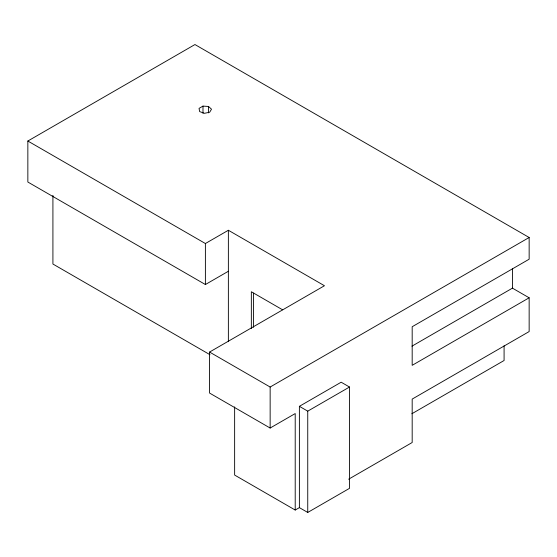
<?xml version="1.0" encoding="UTF-8"?>
<svg xmlns="http://www.w3.org/2000/svg" width="557" height="557" viewBox="0 0 557 557"><rect width="100%" height="100%" fill="white"/><g stroke="black" fill="none" stroke-linecap="round" stroke-linejoin="round"><path stroke-width="0.84" d="M228.37 271.266L205.394 284.53L27.85 182.028L27.85 141.025L194.95 44.546L529.15 237.498L529.15 259.207L412.18 326.736L412.18 365.329L529.15 297.793L529.15 331.561L412.18 399.091L412.18 442.509L348.619 479.201M202.992 106.109L199.037 108.385L199.664 111.595L204.398 113.308L209.669 112.242L211.514 109.2L208.541 106.464L202.992 106.109L202.992 113.343M27.85 141.025L205.394 243.527L228.37 230.264L324.453 285.734L209.571 352.059L209.571 393.061L270.145 428.034L295.21 413.566L295.21 510.038L299.387 507.629L307.743 512.454L349.518 488.336L349.518 387.031L341.163 382.206L299.387 406.325L299.387 507.629M209.571 352.059L270.145 387.031L529.15 237.498M411.964 346.155L512.44 288.15L529.15 297.793M299.387 406.325L307.743 411.15L349.518 387.031M411.853 413.754L504.085 360.504L504.085 345.793M282.566 309.789L251.346 291.764L251.346 328.498M210.003 354.725L52.915 264.032L52.915 195.368M295.21 510.038L234.636 475.065L234.636 406.889M512.44 268.613L512.44 288.15M307.743 411.15L307.743 512.454M270.145 387.031L270.145 428.034M253.435 293.121L253.435 327.293M228.37 230.264L228.37 341.664M208.541 106.464L208.541 112.897M205.394 243.527L205.394 284.53"/></g></svg>
